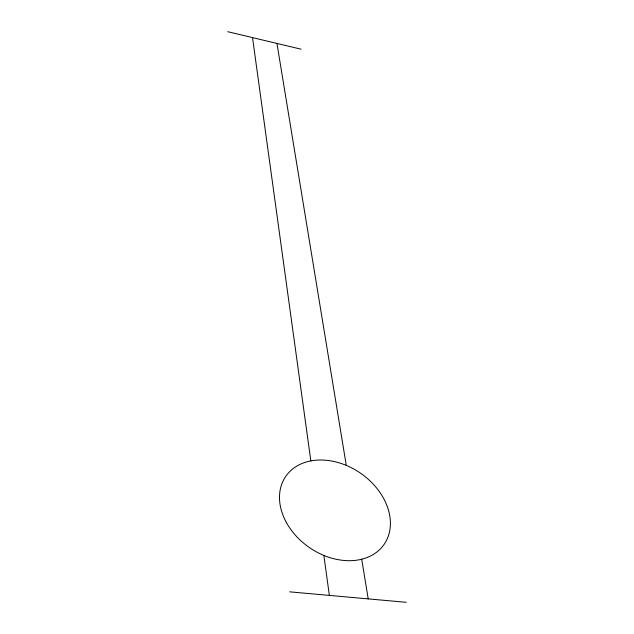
<?xml version="1.0" encoding="UTF-8"?>
<svg xmlns="http://www.w3.org/2000/svg" width="634" height="634" viewBox="0 0 634 634"><rect width="100%" height="100%" fill="white"/><g stroke="black" fill="none" stroke-linecap="round" stroke-linejoin="round"><path stroke-width="0.95" d="M289.659 591.839L406.243 602.3M227.757 31.7L301.071 49.183M276.955 43.429L346.283 465.388M361.697 559.204L368.219 598.884M252.514 37.604L310.834 460.91M323.855 555.4L329.363 595.405M286.473 522.646A59.786 45.125 34.7 0 0 382.54 546.468A59.786 45.125 34.7 0 0 335.854 461.932A59.786 45.125 34.7 0 0 286.473 522.646"/></g></svg>
